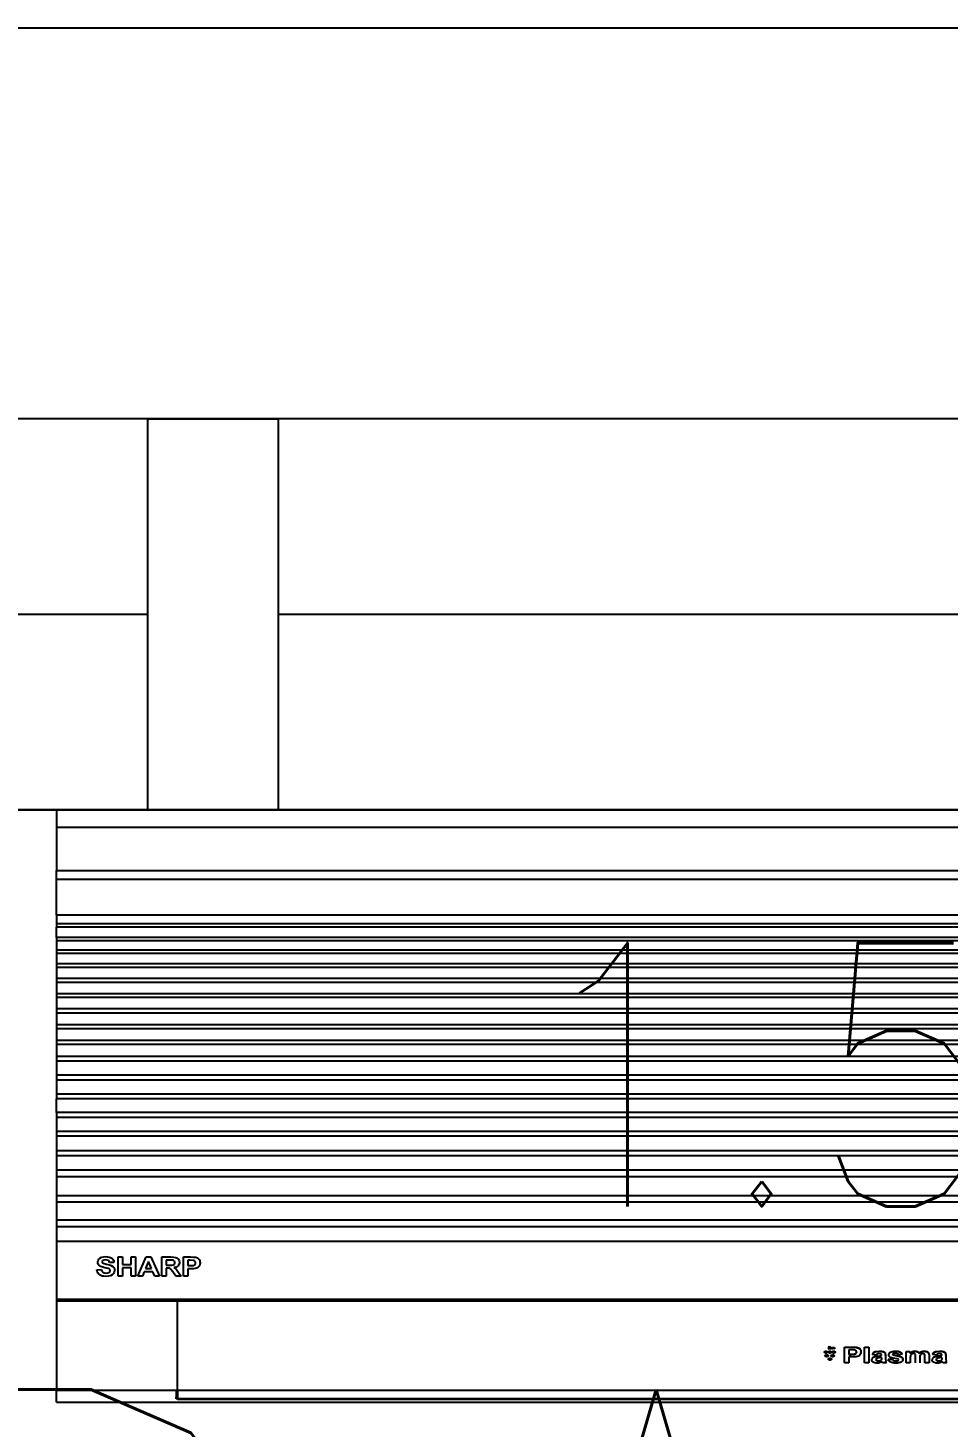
# Model space of a CAD drawing. Header units: inches. Extents: x 16928 to 514628, y -1471 to 241387.
# Drawn here: x 62934 to 63287, y 58374 to 58910 of the extents above; entities that cross this region are included whole.
import ezdxf
from ezdxf.enums import TextEntityAlignment as Align

# ---------------------------------------------------------------- set-up
doc = ezdxf.new("R2010")
doc.units = ezdxf.units.IN
doc.header["$MEASUREMENT"] = 0
for name, color, linetype in [('12. mRspecT - LEGEND', 1, 'Continuous'), ('Edges', 7, 'Continuous'), ('LW', 2, 'Continuous'), ('WIN', 9, 'Continuous')]:
    doc.layers.add(name, color=color, linetype=linetype)
doc.layers.add('t3', color=8, linetype='Continuous', lineweight=25)
doc.styles.add('LAILA', font='romans.shx', dxfattribs={"width": 0.85})

# ---------------------------------------------------------------- blocks, each defined once
blk = doc.blocks.new('air con')
at = {"layer": 'Edges'}
for p, q in [((71.402, 41.898), (152.402, 41.898)), ((71.402, 41.898), (71.402, 41.095)), ((71.402, 41.095), (152.402, 41.095)), ((71.402, 41.095), (71.402, 39.122)), ((71.402, 39.122), (152.402, 39.122)), ((71.402, 38.724), (71.402, 39.122)), ((152.402, 38.724), (71.402, 38.724)), ((71.402, 37.092), (71.402, 38.724)), ((71.402, 37.092), (71.402, 36.701)), ((152.402, 37.092), (71.402, 37.092)), ((152.402, 36.701), (71.402, 36.701)), ((71.402, 36.701), (71.402, 36.542)), ((152.402, 36.542), (71.402, 36.542)), ((71.402, 36.078), (71.402, 36.542)), ((152.402, 36.078), (71.402, 36.078)), ((71.402, 36.078), (71.402, 35.914)), ((152.402, 35.914), (71.402, 35.914)), ((71.402, 35.914), (71.402, 35.493)), ((71.402, 35.493), (71.402, 35.34)), ((152.402, 35.493), (71.402, 35.493)), ((152.402, 35.34), (71.402, 35.34)), ((71.402, 35.34), (71.402, 34.877)), ((152.402, 34.877), (71.402, 34.877)), ((71.402, 34.877), (71.402, 34.709)), ((152.402, 34.709), (71.402, 34.709)), ((71.402, 34.709), (71.402, 34.207)), ((152.402, 34.207), (71.402, 34.207)), ((71.402, 34.207), (71.402, 34.022)), ((71.402, 34.022), (71.402, 33.51)), ((152.402, 34.022), (71.402, 34.022)), ((152.402, 33.51), (71.402, 33.51)), ((71.402, 33.51), (71.402, 33.335)), ((152.402, 33.335), (71.402, 33.335)), ((71.402, 33.335), (71.402, 32.826)), ((152.402, 32.826), (71.402, 32.826)), ((71.402, 32.826), (71.402, 32.625)), ((152.402, 32.625), (71.402, 32.625)), ((71.402, 32.625), (71.402, 32.098)), ((152.402, 32.098), (71.402, 32.098)), ((71.402, 32.098), (71.402, 31.911)), ((152.402, 31.911), (71.402, 31.911)), ((71.402, 31.911), (71.402, 31.378)), ((152.402, 31.378), (71.402, 31.378)), ((71.402, 31.378), (71.402, 31.189)), ((152.402, 31.189), (71.402, 31.189)), ((71.402, 31.189), (71.402, 30.654)), ((152.402, 30.654), (71.402, 30.654)), ((71.402, 30.654), (71.402, 30.439)), ((152.402, 30.439), (71.402, 30.439)), ((71.402, 30.439), (71.402, 29.791)), ((152.402, 29.791), (71.402, 29.791)), ((71.402, 29.791), (71.402, 29.562)), ((71.402, 29.562), (71.402, 28.935)), ((152.402, 29.562), (71.402, 29.562)), ((152.402, 28.935), (71.402, 28.935)), ((71.402, 28.935), (71.402, 28.714)), ((152.402, 28.714), (71.402, 28.714)), ((71.402, 28.092), (71.402, 28.714)), ((152.402, 28.092), (71.402, 28.092)), ((71.402, 28.092), (71.402, 27.871)), ((71.402, 27.871), (71.402, 27.226)), ((152.402, 27.871), (71.402, 27.871)), ((152.402, 27.226), (71.402, 27.226)), ((71.402, 27.226), (71.402, 27.024)), ((71.402, 27.024), (71.402, 26.349)), ((152.402, 27.024), (71.402, 27.024)), ((152.402, 26.349), (71.402, 26.349)), ((71.402, 26.349), (71.402, 26.117)), ((152.402, 26.117), (71.402, 26.117)), ((71.402, 26.117), (71.402, 25.469)), ((152.402, 25.469), (71.402, 25.469)), ((71.402, 25.469), (71.402, 25.162)), ((152.402, 25.162), (71.402, 25.162)), ((71.402, 25.162), (71.402, 24.304)), ((152.402, 24.304), (71.402, 24.304)), ((71.402, 24.304), (71.402, 24.002)), ((152.402, 24.002), (71.402, 24.002)), ((71.402, 24.002), (71.402, 23.184)), ((71.402, 23.184), (71.402, 22.883)), ((152.402, 23.184), (71.402, 23.184)), ((152.402, 22.883), (71.402, 22.883)), ((71.402, 22.883), (71.402, 22.213)), ((152.402, 22.213), (71.402, 22.213)), ((71.402, 22.213), (71.402, 19.568)), ((73.283, 21.282), (73.294, 21.346)), ((73.289, 21.232), (73.283, 21.282)), ((73.306, 21.186), (73.289, 21.232)), ((73.294, 21.346), (73.326, 21.406)), ((73.334, 21.144), (73.306, 21.186)), ((73.326, 21.406), (73.378, 21.457)), ((73.374, 21.106), (73.334, 21.144)), ((73.412, 21.082), (73.374, 21.106)), ((73.378, 21.457), (73.448, 21.494)), ((73.462, 21.059), (73.412, 21.082)), ((73.448, 21.494), (73.537, 21.517)), ((73.598, 21.02), (73.462, 21.059)), ((73.481, 21.324), (73.473, 21.293)), ((73.473, 21.293), (73.48, 21.265)), ((73.48, 21.265), (73.502, 21.241)), ((73.504, 21.347), (73.481, 21.324)), ((73.502, 21.241), (73.567, 21.212)), ((73.563, 21.371), (73.504, 21.347)), ((73.537, 21.517), (73.642, 21.525)), ((73.64, 21.379), (73.563, 21.371)), ((73.567, 21.212), (73.685, 21.182)), ((73.713, 21.372), (73.64, 21.379)), ((73.642, 21.525), (73.729, 21.52)), ((73.685, 21.182), (73.811, 21.152)), ((73.766, 21.35), (73.713, 21.372)), ((73.729, 21.52), (73.804, 21.507)), ((73.8, 21.311), (73.766, 21.35)), ((73.82, 21.253), (73.8, 21.311)), ((73.804, 21.507), (73.868, 21.484)), ((73.811, 21.152), (73.899, 21.12)), ((74.019, 21.261), (73.82, 21.253)), ((73.868, 21.484), (73.921, 21.453)), ((73.899, 21.12), (73.961, 21.081)), ((73.921, 21.453), (73.962, 21.414)), ((73.961, 21.081), (74.008, 21.031)), ((73.962, 21.414), (73.992, 21.369)), ((73.992, 21.369), (74.011, 21.318)), ((74.011, 21.318), (74.019, 21.261)), ((74.215, 20.639), (74.215, 21.51)), ((74.215, 21.51), (74.413, 21.51)), ((74.413, 21.51), (74.413, 21.167)), ((74.413, 21.167), (74.802, 21.167)), ((74.802, 21.167), (74.802, 21.51)), ((74.802, 21.51), (75.001, 21.51)), ((75.001, 21.51), (75.001, 20.639)), ((75.106, 20.639), (75.489, 21.51)), ((75.592, 21.306), (75.459, 20.983)), ((75.489, 21.51), (75.699, 21.51)), ((75.727, 20.983), (75.592, 21.306)), ((75.699, 21.51), (76.093, 20.639)), ((76.199, 20.639), (76.199, 21.51)), ((76.199, 21.51), (76.616, 21.51)), ((76.552, 21.362), (76.397, 21.362)), ((76.397, 21.362), (76.397, 21.141)), ((76.397, 21.141), (76.544, 21.141)), ((76.544, 21.141), (76.66, 21.144)), ((76.697, 21.359), (76.552, 21.362)), ((76.616, 21.51), (76.752, 21.504)), ((76.66, 21.144), (76.722, 21.152)), ((76.74, 21.347), (76.697, 21.359)), ((76.722, 21.152), (76.754, 21.167)), ((76.772, 21.325), (76.74, 21.347)), ((76.752, 21.504), (76.845, 21.486)), ((76.754, 21.167), (76.778, 21.189)), ((76.791, 21.294), (76.772, 21.325)), ((76.778, 21.189), (76.793, 21.218)), ((76.798, 21.254), (76.791, 21.294)), ((76.793, 21.218), (76.798, 21.254)), ((76.856, 21.052), (76.804, 21.034)), ((76.845, 21.486), (76.91, 21.454)), ((76.901, 21.075), (76.856, 21.052)), ((76.938, 21.104), (76.901, 21.075)), ((76.91, 21.454), (76.96, 21.403)), ((76.966, 21.138), (76.938, 21.104)), ((76.96, 21.403), (76.992, 21.338)), ((76.986, 21.176), (76.966, 21.138)), ((76.999, 21.219), (76.986, 21.176)), ((76.992, 21.338), (77.003, 21.266)), ((77.003, 21.266), (76.999, 21.219)), ((77.19, 20.639), (77.19, 21.51)), ((77.19, 21.51), (77.508, 21.51)), ((77.388, 21.362), (77.388, 21.115)), ((77.484, 21.362), (77.388, 21.362)), ((77.388, 21.115), (77.497, 21.115)), ((77.627, 21.356), (77.484, 21.362)), ((77.497, 21.115), (77.595, 21.119)), ((77.508, 21.51), (77.658, 21.506)), ((77.595, 21.119), (77.654, 21.129)), ((77.671, 21.343), (77.627, 21.356)), ((77.654, 21.129), (77.689, 21.146)), ((77.658, 21.506), (77.744, 21.497)), ((77.707, 21.318), (77.671, 21.343)), ((77.689, 21.146), (77.716, 21.172)), ((77.731, 21.283), (77.707, 21.318)), ((77.716, 21.172), (77.733, 21.203)), ((77.738, 21.239), (77.731, 21.283)), ((77.733, 21.203), (77.738, 21.239)), ((77.744, 21.497), (77.822, 21.465)), ((77.822, 21.465), (77.886, 21.411)), ((77.873, 21.058), (77.827, 21.021)), ((77.91, 21.107), (77.873, 21.058)), ((77.886, 21.411), (77.911, 21.376)), ((77.935, 21.168), (77.91, 21.107)), ((77.911, 21.376), (77.929, 21.336)), ((77.929, 21.336), (77.939, 21.291)), ((77.943, 21.242), (77.935, 21.168)), ((77.939, 21.291), (77.943, 21.242)), ((73.247, 20.922), (73.441, 20.939)), ((73.262, 20.853), (73.247, 20.922)), ((73.287, 20.793), (73.262, 20.853)), ((73.322, 20.742), (73.287, 20.793)), ((73.367, 20.7), (73.322, 20.742)), ((73.422, 20.666), (73.367, 20.7)), ((73.488, 20.642), (73.422, 20.666)), ((73.441, 20.939), (73.467, 20.864)), ((73.467, 20.864), (73.511, 20.812)), ((73.565, 20.628), (73.488, 20.642)), ((73.511, 20.812), (73.574, 20.782)), ((73.653, 20.623), (73.565, 20.628)), ((73.574, 20.782), (73.655, 20.772)), ((73.757, 20.982), (73.598, 21.02)), ((73.771, 20.631), (73.653, 20.623)), ((73.655, 20.772), (73.739, 20.781)), ((73.739, 20.781), (73.8, 20.808)), ((73.8, 20.965), (73.757, 20.982)), ((73.867, 20.655), (73.771, 20.631)), ((73.828, 20.944), (73.8, 20.965)), ((73.8, 20.808), (73.836, 20.847)), ((73.843, 20.92), (73.828, 20.944)), ((73.836, 20.847), (73.848, 20.892)), ((73.848, 20.892), (73.843, 20.92)), ((73.943, 20.695), (73.867, 20.655)), ((74, 20.752), (73.943, 20.695)), ((74.035, 20.82), (74, 20.752)), ((74.008, 21.031), (74.037, 20.968)), ((74.047, 20.892), (74.035, 20.82)), ((74.037, 20.968), (74.047, 20.892)), ((74.413, 20.639), (74.215, 20.639)), ((74.802, 21.02), (74.413, 21.02)), ((74.413, 21.02), (74.413, 20.639)), ((74.802, 20.639), (74.802, 21.02)), ((75.001, 20.639), (74.802, 20.639)), ((75.317, 20.639), (75.106, 20.639)), ((75.398, 20.837), (75.317, 20.639)), ((75.791, 20.837), (75.398, 20.837)), ((75.459, 20.983), (75.727, 20.983)), ((75.877, 20.639), (75.791, 20.837)), ((76.093, 20.639), (75.877, 20.639)), ((76.397, 20.639), (76.199, 20.639)), ((76.437, 21.002), (76.397, 21.002)), ((76.397, 21.002), (76.397, 20.639)), ((76.496, 21), (76.437, 21.002)), ((76.537, 20.993), (76.496, 21)), ((76.568, 20.979), (76.537, 20.993)), ((76.597, 20.956), (76.568, 20.979)), ((76.702, 20.828), (76.597, 20.956)), ((76.845, 20.639), (76.702, 20.828)), ((76.804, 21.034), (76.743, 21.023)), ((76.743, 21.023), (76.802, 20.988)), ((76.802, 20.988), (76.849, 20.95)), ((77.082, 20.639), (76.845, 20.639)), ((76.849, 20.95), (76.899, 20.895)), ((76.899, 20.895), (76.962, 20.809)), ((76.962, 20.809), (77.082, 20.639)), ((77.388, 20.639), (77.19, 20.639)), ((77.518, 20.967), (77.388, 20.967)), ((77.388, 20.967), (77.388, 20.639)), ((77.637, 20.97), (77.518, 20.967)), ((77.724, 20.98), (77.637, 20.97)), ((77.776, 20.995), (77.724, 20.98)), ((77.827, 21.021), (77.776, 20.995)), ((152.402, 19.568), (71.402, 19.568)), ((71.402, 19.568), (71.402, 19.493)), ((152.402, 19.493), (71.402, 19.493)), ((71.402, 19.493), (71.402, 15.42)), ((76.921, 15.42), (76.921, 19.493)), ((76.921, 18.47), (76.921, 18.812)), ((76.921, 18.133), (76.921, 18.47)), ((76.921, 17.803), (76.921, 18.133)), ((76.921, 17.48), (76.921, 17.803)), ((76.921, 17.163), (76.921, 17.48)), ((106.427, 17.217), (106.443, 17.222)), ((106.443, 17.222), (106.461, 17.224)), ((106.461, 17.224), (106.479, 17.222)), ((106.479, 17.222), (106.495, 17.217)), ((106.581, 17.368), (106.616, 17.445)), ((106.626, 17.296), (106.581, 17.368)), ((106.598, 17.217), (106.614, 17.222)), ((106.614, 17.222), (106.632, 17.224)), ((106.616, 17.445), (106.65, 17.368)), ((106.626, 17.296), (106.616, 17.445)), ((106.65, 17.368), (106.626, 17.296)), ((106.632, 17.224), (106.65, 17.222)), ((106.65, 17.222), (106.666, 17.217)), ((106.695, 17.356), (106.696, 17.363)), ((106.696, 17.347), (106.695, 17.356)), ((106.696, 17.363), (106.699, 17.371)), ((106.699, 17.339), (106.696, 17.347)), ((106.699, 17.371), (106.705, 17.377)), ((106.705, 17.333), (106.699, 17.339)), ((106.705, 17.377), (106.712, 17.382)), ((106.713, 17.328), (106.705, 17.333)), ((106.712, 17.382), (106.721, 17.384)), ((106.722, 17.326), (106.713, 17.328)), ((106.715, 17.363), (106.714, 17.355)), ((106.714, 17.355), (106.715, 17.347)), ((106.717, 17.366), (106.715, 17.363)), ((106.715, 17.347), (106.717, 17.344)), ((106.719, 17.368), (106.717, 17.366)), ((106.717, 17.344), (106.719, 17.342)), ((106.725, 17.372), (106.719, 17.368)), ((106.719, 17.342), (106.725, 17.338)), ((106.721, 17.384), (106.731, 17.385)), ((106.731, 17.325), (106.722, 17.326)), ((106.731, 17.373), (106.725, 17.372)), ((106.725, 17.338), (106.731, 17.337)), ((106.731, 17.385), (106.739, 17.385)), ((106.735, 17.373), (106.731, 17.373)), ((106.731, 17.337), (106.735, 17.338)), ((106.739, 17.325), (106.731, 17.325)), ((106.738, 17.372), (106.735, 17.373)), ((106.735, 17.338), (106.738, 17.338)), ((106.744, 17.368), (106.738, 17.372)), ((106.738, 17.338), (106.744, 17.342)), ((106.739, 17.385), (106.746, 17.383)), ((106.746, 17.327), (106.739, 17.325)), ((106.746, 17.366), (106.744, 17.368)), ((106.744, 17.342), (106.746, 17.344)), ((106.746, 17.383), (106.752, 17.381)), ((106.747, 17.363), (106.746, 17.366)), ((106.746, 17.344), (106.747, 17.347)), ((106.752, 17.33), (106.746, 17.327)), ((106.749, 17.355), (106.747, 17.363)), ((106.747, 17.347), (106.749, 17.355)), ((106.752, 17.381), (106.758, 17.377)), ((106.758, 17.333), (106.752, 17.33)), ((106.758, 17.377), (106.762, 17.372)), ((106.762, 17.338), (106.758, 17.333)), ((106.762, 17.372), (106.766, 17.367)), ((106.766, 17.343), (106.762, 17.338)), ((106.766, 17.367), (106.767, 17.361)), ((106.767, 17.349), (106.766, 17.343)), ((106.767, 17.361), (106.768, 17.355)), ((106.768, 17.355), (106.767, 17.349)), ((106.775, 17.217), (106.792, 17.222)), ((106.783, 17.326), (106.783, 17.384)), ((106.783, 17.384), (106.8, 17.384)), ((106.802, 17.326), (106.783, 17.326)), ((106.792, 17.222), (106.809, 17.224)), ((106.8, 17.384), (106.8, 17.376)), ((106.8, 17.376), (106.805, 17.38)), ((106.803, 17.366), (106.802, 17.361)), ((106.802, 17.361), (106.802, 17.352)), ((106.802, 17.352), (106.802, 17.326)), ((106.805, 17.369), (106.803, 17.366)), ((106.805, 17.38), (106.811, 17.383)), ((106.808, 17.371), (106.805, 17.369)), ((106.813, 17.373), (106.808, 17.371)), ((106.809, 17.224), (106.827, 17.222)), ((106.811, 17.383), (106.817, 17.385)), ((106.817, 17.374), (106.813, 17.373)), ((106.817, 17.385), (106.824, 17.385)), ((106.821, 17.373), (106.817, 17.374)), ((106.824, 17.372), (106.821, 17.373)), ((106.824, 17.385), (106.83, 17.385)), ((106.826, 17.37), (106.824, 17.372)), ((106.828, 17.368), (106.826, 17.37)), ((106.827, 17.222), (106.844, 17.217)), ((106.829, 17.363), (106.828, 17.368)), ((106.829, 17.356), (106.829, 17.363)), ((106.829, 17.326), (106.829, 17.356)), ((106.848, 17.326), (106.829, 17.326)), ((106.83, 17.385), (106.835, 17.384)), ((106.835, 17.384), (106.84, 17.381)), ((106.84, 17.381), (106.843, 17.379)), ((106.843, 17.379), (106.845, 17.376)), ((106.845, 17.376), (106.847, 17.372)), ((106.847, 17.372), (106.848, 17.362)), ((106.848, 17.362), (106.848, 17.326)), ((107.302, 17.402), (107.621, 17.402)), ((107.302, 17.402), (107.302, 17.396)), ((107.302, 17.396), (107.621, 17.396)), ((107.302, 16.682), (107.302, 17.396)), ((107.597, 17.275), (107.501, 17.275)), ((107.501, 17.275), (107.501, 17.079)), ((107.739, 17.27), (107.597, 17.275)), ((107.621, 17.402), (107.77, 17.4)), ((107.621, 17.396), (107.77, 17.393)), ((107.784, 17.259), (107.739, 17.27)), ((107.77, 17.4), (107.857, 17.392)), ((107.77, 17.393), (107.857, 17.385)), ((107.819, 17.238), (107.784, 17.259)), ((107.843, 17.21), (107.819, 17.238)), ((107.857, 17.392), (107.934, 17.366)), ((107.857, 17.385), (107.934, 17.359)), ((107.934, 17.366), (107.998, 17.322)), ((107.934, 17.359), (107.998, 17.315)), ((107.998, 17.322), (108.023, 17.293)), ((107.998, 17.322), (107.998, 17.315)), ((107.998, 17.315), (108.023, 17.286)), ((108.023, 17.293), (108.023, 17.286)), ((108.023, 17.286), (108.041, 17.26)), ((108.041, 17.26), (108.041, 17.253)), ((108.041, 17.253), (108.052, 17.223)), ((108.052, 17.223), (108.052, 17.217)), ((108.217, 17.402), (108.405, 17.402)), ((108.217, 17.402), (108.217, 17.396)), ((108.217, 17.396), (108.405, 17.396)), ((108.217, 16.682), (108.217, 17.396)), ((108.405, 17.402), (108.405, 17.396)), ((108.405, 17.396), (108.405, 16.682)), ((76.921, 16.853), (76.921, 17.163)), ((76.921, 16.551), (76.921, 16.853)), ((106.392, 17.174), (106.394, 17.184)), ((106.395, 17.161), (106.392, 17.174)), ((106.394, 17.184), (106.395, 17.187)), ((106.395, 17.187), (106.401, 17.199)), ((106.401, 17.149), (106.395, 17.161)), ((106.401, 17.199), (106.412, 17.209)), ((106.412, 17.139), (106.401, 17.149)), ((106.412, 17.209), (106.427, 17.217)), ((106.427, 17.131), (106.412, 17.139)), ((106.424, 17.008), (106.427, 17.021)), ((106.427, 16.995), (106.424, 17.008)), ((106.443, 17.126), (106.427, 17.131)), ((106.427, 17.021), (106.434, 17.033)), ((106.434, 16.983), (106.427, 16.995)), ((106.434, 17.033), (106.445, 17.044)), ((106.445, 16.973), (106.434, 16.983)), ((106.461, 17.124), (106.443, 17.126)), ((106.445, 17.044), (106.459, 17.051)), ((106.459, 16.965), (106.445, 16.973)), ((106.459, 17.051), (106.475, 17.056)), ((106.475, 16.96), (106.459, 16.965)), ((106.479, 17.126), (106.461, 17.124)), ((106.475, 17.056), (106.493, 17.058)), ((106.493, 16.958), (106.475, 16.96)), ((106.495, 17.131), (106.479, 17.126)), ((106.493, 17.058), (106.511, 17.056)), ((106.511, 16.96), (106.493, 16.958)), ((106.495, 17.217), (106.51, 17.209)), ((106.51, 17.139), (106.495, 17.131)), ((106.51, 17.209), (106.521, 17.199)), ((106.521, 17.149), (106.51, 17.139)), ((106.511, 17.056), (106.528, 17.051)), ((106.528, 16.965), (106.511, 16.96)), ((106.521, 17.199), (106.527, 17.187)), ((106.527, 17.161), (106.521, 17.149)), ((106.527, 17.187), (106.528, 17.184)), ((106.53, 17.174), (106.527, 17.161)), ((106.528, 17.184), (106.53, 17.174)), ((106.528, 17.051), (106.542, 17.044)), ((106.542, 16.973), (106.528, 16.965)), ((106.542, 17.044), (106.553, 17.033)), ((106.553, 16.983), (106.542, 16.973)), ((106.553, 17.033), (106.56, 17.021)), ((106.56, 16.995), (106.553, 16.983)), ((106.56, 17.021), (106.562, 17.008)), ((106.562, 17.008), (106.56, 16.995)), ((106.563, 17.174), (106.565, 17.184)), ((106.566, 17.161), (106.563, 17.174)), ((106.565, 17.184), (106.566, 17.187)), ((106.566, 17.187), (106.572, 17.199)), ((106.572, 17.149), (106.566, 17.161)), ((106.57, 16.853), (106.573, 16.866)), ((106.573, 16.84), (106.57, 16.853)), ((106.572, 17.199), (106.583, 17.209)), ((106.583, 17.139), (106.572, 17.149)), ((106.573, 16.866), (106.58, 16.878)), ((106.58, 16.828), (106.573, 16.84)), ((106.58, 16.878), (106.591, 16.889)), ((106.591, 16.818), (106.58, 16.828)), ((106.583, 17.209), (106.598, 17.217)), ((106.598, 17.131), (106.583, 17.139)), ((106.591, 16.889), (106.605, 16.897)), ((106.605, 16.81), (106.591, 16.818)), ((106.614, 17.126), (106.598, 17.131)), ((106.605, 16.897), (106.621, 16.902)), ((106.621, 16.805), (106.605, 16.81)), ((106.632, 17.124), (106.614, 17.126)), ((106.621, 16.902), (106.639, 16.903)), ((106.639, 16.803), (106.621, 16.805)), ((106.65, 17.126), (106.632, 17.124)), ((106.639, 16.903), (106.657, 16.902)), ((106.657, 16.805), (106.639, 16.803)), ((106.666, 17.131), (106.65, 17.126)), ((106.657, 16.902), (106.674, 16.897)), ((106.674, 16.81), (106.657, 16.805)), ((106.666, 17.217), (106.681, 17.209)), ((106.681, 17.139), (106.666, 17.131)), ((106.674, 16.897), (106.688, 16.889)), ((106.688, 16.818), (106.674, 16.81)), ((106.681, 17.209), (106.692, 17.199)), ((106.692, 17.149), (106.681, 17.139)), ((106.688, 16.889), (106.699, 16.878)), ((106.699, 16.828), (106.688, 16.818)), ((106.692, 17.199), (106.698, 17.187)), ((106.698, 17.161), (106.692, 17.149)), ((106.694, 17.008), (106.697, 17.021)), ((106.697, 16.995), (106.694, 17.008)), ((106.697, 17.021), (106.704, 17.033)), ((106.704, 16.983), (106.697, 16.995)), ((106.698, 17.187), (106.699, 17.184)), ((106.701, 17.174), (106.698, 17.161)), ((106.699, 17.184), (106.701, 17.174)), ((106.699, 16.878), (106.706, 16.866)), ((106.706, 16.84), (106.699, 16.828)), ((106.704, 17.033), (106.715, 17.044)), ((106.715, 16.973), (106.704, 16.983)), ((106.706, 16.866), (106.708, 16.853)), ((106.708, 16.853), (106.706, 16.84)), ((106.715, 17.044), (106.729, 17.051)), ((106.729, 16.965), (106.715, 16.973)), ((106.729, 17.051), (106.745, 17.056)), ((106.745, 16.96), (106.729, 16.965)), ((106.741, 17.174), (106.742, 17.184)), ((106.743, 17.161), (106.741, 17.174)), ((106.742, 17.184), (106.743, 17.187)), ((106.743, 17.187), (106.75, 17.199)), ((106.75, 17.149), (106.743, 17.161)), ((106.745, 17.056), (106.763, 17.058)), ((106.763, 16.958), (106.745, 16.96)), ((106.75, 17.199), (106.761, 17.209)), ((106.761, 17.139), (106.75, 17.149)), ((106.761, 17.209), (106.775, 17.217)), ((106.775, 17.131), (106.761, 17.139)), ((106.763, 17.058), (106.781, 17.056)), ((106.781, 16.96), (106.763, 16.958)), ((106.792, 17.126), (106.775, 17.131)), ((106.781, 17.056), (106.798, 17.051)), ((106.798, 16.965), (106.781, 16.96)), ((106.809, 17.124), (106.792, 17.126)), ((106.798, 17.051), (106.812, 17.044)), ((106.812, 16.973), (106.798, 16.965)), ((106.827, 17.126), (106.809, 17.124)), ((106.812, 17.044), (106.823, 17.033)), ((106.823, 16.983), (106.812, 16.973)), ((106.823, 17.033), (106.83, 17.021)), ((106.83, 16.995), (106.823, 16.983)), ((106.844, 17.131), (106.827, 17.126)), ((106.83, 17.021), (106.832, 17.008)), ((106.832, 17.008), (106.83, 16.995)), ((106.844, 17.217), (106.858, 17.209)), ((106.858, 17.139), (106.844, 17.131)), ((106.858, 17.209), (106.869, 17.199)), ((106.869, 17.149), (106.858, 17.139)), ((106.869, 17.199), (106.876, 17.187)), ((106.876, 17.161), (106.869, 17.149)), ((106.876, 17.187), (106.876, 17.184)), ((106.876, 17.184), (106.878, 17.174)), ((106.878, 17.174), (106.876, 17.161)), ((107.501, 16.682), (107.302, 16.682)), ((107.501, 17.079), (107.609, 17.079)), ((107.501, 17.079), (107.501, 17.072)), ((107.501, 17.072), (107.609, 17.072)), ((107.63, 16.951), (107.501, 16.951)), ((107.501, 16.951), (107.501, 16.682)), ((107.609, 17.079), (107.707, 17.082)), ((107.609, 17.072), (107.707, 17.075)), ((107.749, 16.954), (107.63, 16.951)), ((107.707, 17.082), (107.766, 17.09)), ((107.707, 17.075), (107.766, 17.083)), ((107.707, 17.082), (107.707, 17.075)), ((107.836, 16.961), (107.749, 16.954)), ((107.766, 17.09), (107.802, 17.105)), ((107.766, 17.083), (107.802, 17.098)), ((107.766, 17.09), (107.766, 17.083)), ((107.802, 17.105), (107.828, 17.125)), ((107.802, 17.098), (107.828, 17.119)), ((107.802, 17.105), (107.802, 17.098)), ((107.838, 17.14), (107.828, 17.125)), ((107.828, 17.125), (107.828, 17.119)), ((107.888, 16.974), (107.836, 16.961)), ((107.838, 17.14), (107.845, 17.144)), ((107.85, 17.177), (107.843, 17.21)), ((107.844, 17.15), (107.847, 17.162)), ((107.844, 17.15), (107.845, 17.144)), ((107.847, 17.162), (107.85, 17.177)), ((107.939, 16.995), (107.888, 16.974)), ((107.985, 17.025), (107.939, 16.995)), ((108.022, 17.065), (107.985, 17.025)), ((108.047, 17.115), (108.022, 17.065)), ((108.055, 17.176), (108.047, 17.115)), ((108.052, 17.217), (108.055, 17.183)), ((108.055, 17.18), (108.055, 17.183)), ((108.055, 17.176), (108.055, 17.183)), ((108.055, 17.18), (108.055, 17.176)), ((108.405, 16.682), (108.217, 16.682)), ((108.556, 16.871), (108.549, 16.83)), ((108.549, 16.825), (108.549, 16.83)), ((108.553, 16.791), (108.549, 16.825)), ((108.565, 16.762), (108.553, 16.791)), ((108.574, 16.901), (108.556, 16.871)), ((108.585, 16.737), (108.565, 16.762)), ((108.568, 17.07), (108.602, 17.127)), ((108.568, 17.07), (108.568, 17.063)), ((108.739, 17.041), (108.568, 17.063)), ((108.574, 16.901), (108.578, 16.908)), ((108.574, 16.901), (108.578, 16.901)), ((108.612, 16.938), (108.578, 16.908)), ((108.578, 16.901), (108.612, 16.931)), ((108.578, 16.908), (108.578, 16.901)), ((108.612, 16.713), (108.585, 16.737)), ((108.602, 17.127), (108.608, 17.136)), ((108.602, 17.127), (108.608, 17.129)), ((108.635, 17.161), (108.608, 17.136)), ((108.608, 17.129), (108.635, 17.154)), ((108.608, 17.136), (108.608, 17.129)), ((108.612, 16.938), (108.659, 16.961)), ((108.612, 16.931), (108.659, 16.954)), ((108.612, 16.938), (108.612, 16.931)), ((108.647, 16.694), (108.612, 16.713)), ((108.668, 17.181), (108.635, 17.161)), ((108.635, 17.154), (108.668, 17.175)), ((108.635, 17.161), (108.635, 17.154)), ((108.687, 16.681), (108.647, 16.694)), ((108.722, 16.978), (108.659, 16.961)), ((108.659, 16.954), (108.722, 16.971)), ((108.659, 16.961), (108.659, 16.954)), ((108.668, 17.181), (108.707, 17.197)), ((108.668, 17.175), (108.707, 17.19)), ((108.668, 17.181), (108.668, 17.175)), ((108.734, 16.673), (108.687, 16.681)), ((108.707, 17.197), (108.755, 17.208)), ((108.707, 17.19), (108.755, 17.202)), ((108.707, 17.197), (108.707, 17.19)), ((108.809, 16.992), (108.722, 16.978)), ((108.722, 16.971), (108.809, 16.986)), ((108.722, 16.978), (108.722, 16.971)), ((108.786, 16.67), (108.734, 16.673)), ((108.738, 16.84), (108.737, 16.837)), ((108.737, 16.837), (108.74, 16.835)), ((108.747, 16.864), (108.738, 16.84)), ((108.74, 16.835), (108.738, 16.84)), ((108.76, 17.072), (108.739, 17.041)), ((108.74, 16.835), (108.745, 16.817)), ((108.767, 16.794), (108.745, 16.817)), ((108.745, 16.817), (108.745, 16.81)), ((108.745, 16.81), (108.767, 16.787)), ((108.774, 16.885), (108.747, 16.864)), ((108.755, 17.208), (108.877, 17.217)), ((108.755, 17.202), (108.877, 17.211)), ((108.755, 17.208), (108.755, 17.202)), ((108.785, 17.091), (108.76, 17.072)), ((108.767, 16.794), (108.8, 16.779)), ((108.767, 16.794), (108.767, 16.787)), ((108.767, 16.787), (108.8, 16.772)), ((108.812, 16.897), (108.774, 16.885)), ((108.819, 17.102), (108.785, 17.091)), ((108.846, 16.674), (108.786, 16.67)), ((108.8, 16.779), (108.842, 16.773)), ((108.8, 16.779), (108.8, 16.772)), ((108.8, 16.772), (108.842, 16.767)), ((108.809, 16.992), (108.92, 17.01)), ((108.809, 16.986), (108.92, 17.003)), ((108.877, 16.909), (108.812, 16.897)), ((108.864, 17.106), (108.819, 17.102)), ((108.842, 16.773), (108.892, 16.779)), ((108.842, 16.767), (108.892, 16.773)), ((108.842, 16.773), (108.842, 16.767)), ((108.903, 16.687), (108.846, 16.674)), ((108.926, 17.102), (108.864, 17.106)), ((108.877, 17.217), (108.987, 17.212)), ((108.877, 17.211), (108.987, 17.205)), ((108.992, 16.93), (108.877, 16.909)), ((108.892, 16.779), (108.939, 16.798)), ((108.892, 16.773), (108.939, 16.791)), ((108.892, 16.779), (108.892, 16.773)), ((108.956, 16.708), (108.903, 16.687)), ((108.92, 17.01), (108.992, 17.026)), ((108.92, 17.003), (108.992, 17.019)), ((108.965, 17.089), (108.926, 17.102)), ((108.939, 16.798), (108.968, 16.818)), ((108.939, 16.791), (108.968, 16.811)), ((108.939, 16.798), (108.939, 16.791)), ((109.006, 16.738), (108.956, 16.708)), ((108.985, 17.067), (108.965, 17.089)), ((108.98, 16.836), (108.968, 16.818)), ((108.968, 16.818), (108.968, 16.811)), ((108.98, 16.836), (108.984, 16.843)), ((108.98, 16.836), (108.984, 16.836)), ((108.992, 16.91), (108.984, 16.843)), ((108.984, 16.836), (108.984, 16.843)), ((108.992, 17.033), (108.985, 17.067)), ((108.987, 17.212), (109.065, 17.196)), ((108.987, 17.205), (109.065, 17.189)), ((108.992, 17.026), (108.992, 17.033)), ((108.992, 17.026), (108.992, 17.019)), ((108.992, 16.91), (108.992, 16.93)), ((109.013, 16.722), (109.006, 16.738)), ((109.031, 16.682), (109.013, 16.722)), ((109.218, 16.682), (109.031, 16.682)), ((109.065, 17.196), (109.065, 17.189)), ((109.065, 17.196), (109.117, 17.171)), ((109.065, 17.189), (109.117, 17.164)), ((109.117, 17.171), (109.117, 17.164)), ((109.117, 17.171), (109.152, 17.141)), ((109.117, 17.164), (109.152, 17.134)), ((109.152, 17.141), (109.152, 17.134)), ((109.157, 17.127), (109.152, 17.141)), ((109.152, 17.134), (109.157, 17.127)), ((109.17, 17.093), (109.157, 17.127)), ((109.17, 17.087), (109.17, 17.093)), ((109.173, 17.063), (109.17, 17.087)), ((109.173, 17.063), (109.176, 17.03)), ((109.177, 17.017), (109.175, 16.852)), ((109.176, 16.848), (109.175, 16.852)), ((109.177, 17.017), (109.176, 17.03)), ((109.176, 16.848), (109.184, 16.758)), ((109.184, 16.751), (109.184, 16.758)), ((109.218, 16.689), (109.184, 16.751)), ((109.218, 16.689), (109.218, 16.682)), ((109.485, 16.857), (109.296, 16.836)), ((109.296, 16.829), (109.485, 16.85)), ((109.296, 16.836), (109.296, 16.829)), ((109.313, 16.794), (109.296, 16.829)), ((109.337, 16.763), (109.313, 16.794)), ((109.322, 17.059), (109.323, 17.066)), ((109.322, 17.052), (109.322, 17.059)), ((109.328, 17.017), (109.322, 17.052)), ((109.323, 17.066), (109.327, 17.084)), ((109.327, 17.091), (109.341, 17.114)), ((109.327, 17.091), (109.327, 17.084)), ((109.343, 16.985), (109.328, 17.017)), ((109.368, 16.736), (109.337, 16.763)), ((109.363, 17.147), (109.341, 17.121)), ((109.341, 17.114), (109.363, 17.141)), ((109.341, 17.121), (109.341, 17.114)), ((109.37, 16.958), (109.343, 16.985)), ((109.395, 17.172), (109.363, 17.147)), ((109.363, 17.141), (109.395, 17.165)), ((109.363, 17.147), (109.363, 17.141)), ((109.407, 16.713), (109.368, 16.736)), ((109.407, 16.935), (109.37, 16.958)), ((109.395, 17.172), (109.437, 17.192)), ((109.395, 17.165), (109.437, 17.185)), ((109.395, 17.172), (109.395, 17.165)), ((109.51, 16.904), (109.407, 16.935)), ((109.453, 16.694), (109.407, 16.713)), ((109.437, 17.192), (109.489, 17.206)), ((109.437, 17.185), (109.489, 17.199)), ((109.437, 17.192), (109.437, 17.185)), ((109.507, 16.681), (109.453, 16.694)), ((109.485, 16.857), (109.485, 16.85)), ((109.494, 16.841), (109.485, 16.857)), ((109.485, 16.85), (109.494, 16.841)), ((109.489, 17.206), (109.55, 17.215)), ((109.489, 17.199), (109.55, 17.208)), ((109.489, 17.206), (109.489, 17.199)), ((109.494, 16.841), (109.504, 16.822)), ((109.499, 17.073), (109.497, 17.069)), ((109.497, 17.069), (109.501, 17.066)), ((109.503, 17.085), (109.499, 17.073)), ((109.501, 17.066), (109.499, 17.073)), ((109.501, 17.066), (109.502, 17.063)), ((109.502, 17.063), (109.502, 17.056)), ((109.516, 17.051), (109.502, 17.063)), ((109.502, 17.056), (109.516, 17.045)), ((109.519, 17.097), (109.503, 17.085)), ((109.504, 16.822), (109.534, 16.797)), ((109.504, 16.822), (109.504, 16.815)), ((109.504, 16.815), (109.534, 16.79)), ((109.569, 16.673), (109.507, 16.681)), ((109.696, 16.869), (109.51, 16.904)), ((109.516, 17.051), (109.516, 17.045)), ((109.573, 17.035), (109.516, 17.051)), ((109.516, 17.045), (109.573, 17.028)), ((109.562, 17.108), (109.519, 17.097)), ((109.534, 16.797), (109.578, 16.781)), ((109.534, 16.797), (109.534, 16.79)), ((109.534, 16.79), (109.578, 16.774)), ((109.55, 17.215), (109.622, 17.217)), ((109.55, 17.215), (109.55, 17.208)), ((109.55, 17.208), (109.622, 17.211)), ((109.625, 17.112), (109.562, 17.108)), ((109.637, 16.67), (109.569, 16.673)), ((109.573, 17.035), (109.692, 17.013)), ((109.573, 17.028), (109.692, 17.006)), ((109.578, 16.781), (109.637, 16.776)), ((109.578, 16.781), (109.578, 16.774)), ((109.578, 16.774), (109.637, 16.769)), ((109.622, 17.217), (109.749, 17.209)), ((109.622, 17.211), (109.749, 17.202)), ((109.678, 17.108), (109.625, 17.112)), ((109.637, 16.776), (109.702, 16.781)), ((109.637, 16.776), (109.637, 16.769)), ((109.637, 16.769), (109.702, 16.774)), ((109.713, 16.673), (109.637, 16.67)), ((109.716, 17.096), (109.678, 17.108)), ((109.692, 17.013), (109.82, 16.985)), ((109.692, 17.006), (109.82, 16.978)), ((109.759, 16.851), (109.696, 16.869)), ((109.702, 16.781), (109.747, 16.795)), ((109.702, 16.774), (109.747, 16.788)), ((109.702, 16.781), (109.702, 16.774)), ((109.778, 16.683), (109.713, 16.673)), ((109.743, 17.077), (109.716, 17.096)), ((109.76, 17.05), (109.743, 17.077)), ((109.747, 16.795), (109.766, 16.811)), ((109.747, 16.788), (109.766, 16.804)), ((109.747, 16.795), (109.747, 16.788)), ((109.749, 17.209), (109.799, 17.198)), ((109.749, 17.202), (109.799, 17.191)), ((109.769, 16.839), (109.759, 16.851)), ((109.937, 17.074), (109.76, 17.05)), ((109.766, 16.811), (109.772, 16.825)), ((109.766, 16.811), (109.766, 16.804)), ((109.772, 16.825), (109.769, 16.839)), ((109.834, 16.699), (109.778, 16.683)), ((109.799, 17.198), (109.839, 17.183)), ((109.799, 17.198), (109.799, 17.191)), ((109.799, 17.191), (109.839, 17.176)), ((109.82, 16.985), (109.902, 16.952)), ((109.82, 16.978), (109.902, 16.945)), ((109.88, 16.721), (109.834, 16.699)), ((109.839, 17.183), (109.839, 17.176)), ((109.872, 17.163), (109.839, 17.183)), ((109.839, 17.176), (109.872, 17.157)), ((109.872, 17.163), (109.872, 17.157)), ((109.872, 17.163), (109.899, 17.14)), ((109.872, 17.157), (109.899, 17.133)), ((109.915, 16.748), (109.88, 16.721)), ((109.899, 17.14), (109.899, 17.133)), ((109.907, 17.128), (109.899, 17.14)), ((109.899, 17.133), (109.907, 17.128)), ((109.902, 16.952), (109.928, 16.932)), ((109.902, 16.952), (109.902, 16.945)), ((109.902, 16.945), (109.928, 16.925)), ((109.937, 17.081), (109.907, 17.128)), ((109.941, 16.777), (109.915, 16.748)), ((109.928, 16.932), (109.928, 16.925)), ((109.936, 16.922), (109.928, 16.925)), ((109.936, 16.922), (109.947, 16.908)), ((109.937, 17.081), (109.937, 17.074)), ((109.956, 16.809), (109.941, 16.777)), ((109.947, 16.908), (109.947, 16.901)), ((109.95, 16.9), (109.947, 16.901)), ((109.958, 16.881), (109.95, 16.9)), ((109.961, 16.844), (109.956, 16.809)), ((109.958, 16.881), (109.958, 16.874)), ((109.96, 16.865), (109.958, 16.874)), ((109.961, 16.85), (109.96, 16.865)), ((109.961, 16.847), (109.961, 16.85)), ((109.961, 16.844), (109.961, 16.85)), ((109.961, 16.847), (109.961, 16.844)), ((110.112, 17.206), (110.286, 17.206)), ((110.112, 17.206), (110.112, 17.199)), ((110.112, 17.199), (110.286, 17.199)), ((110.112, 16.682), (110.112, 17.199)), ((110.301, 16.682), (110.112, 16.682)), ((110.286, 17.206), (110.286, 17.199)), ((110.286, 17.199), (110.286, 17.135)), ((110.286, 17.128), (110.335, 17.164)), ((110.286, 17.135), (110.296, 17.142)), ((110.286, 17.135), (110.286, 17.128)), ((110.335, 17.171), (110.296, 17.142)), ((110.305, 16.997), (110.301, 16.933)), ((110.301, 16.933), (110.301, 16.682)), ((110.316, 17.04), (110.305, 16.997)), ((110.336, 17.068), (110.316, 17.04)), ((110.388, 17.197), (110.335, 17.171)), ((110.335, 17.164), (110.388, 17.19)), ((110.335, 17.171), (110.335, 17.164)), ((110.366, 17.089), (110.336, 17.068)), ((110.403, 17.102), (110.366, 17.089)), ((110.388, 17.197), (110.446, 17.212)), ((110.388, 17.19), (110.446, 17.205)), ((110.388, 17.197), (110.388, 17.19)), ((110.444, 17.106), (110.403, 17.102)), ((110.477, 17.103), (110.444, 17.106)), ((110.446, 17.212), (110.508, 17.217)), ((110.446, 17.212), (110.446, 17.205)), ((110.446, 17.205), (110.508, 17.211)), ((110.502, 17.095), (110.477, 17.103)), ((110.52, 17.082), (110.502, 17.095)), ((110.508, 17.217), (110.572, 17.212)), ((110.508, 17.217), (110.508, 17.211)), ((110.508, 17.211), (110.572, 17.205)), ((110.533, 17.063), (110.52, 17.082)), ((110.54, 17.027), (110.533, 17.063)), ((110.543, 16.965), (110.54, 17.027)), ((110.543, 16.682), (110.543, 16.965)), ((110.572, 17.212), (110.627, 17.197)), ((110.572, 17.212), (110.572, 17.205)), ((110.572, 17.205), (110.627, 17.19)), ((110.627, 17.197), (110.627, 17.19)), ((110.673, 17.171), (110.627, 17.197)), ((110.627, 17.19), (110.673, 17.164)), ((110.673, 17.171), (110.673, 17.164)), ((110.673, 17.171), (110.709, 17.135)), ((110.673, 17.164), (110.709, 17.128)), ((110.709, 17.128), (110.758, 17.164)), ((110.709, 17.135), (110.719, 17.143)), ((110.709, 17.135), (110.709, 17.128)), ((110.758, 17.171), (110.719, 17.143)), ((110.735, 16.993), (110.731, 16.93)), ((110.731, 16.93), (110.731, 16.682)), ((110.747, 17.037), (110.735, 16.993)), ((110.767, 17.067), (110.747, 17.037)), ((110.758, 17.171), (110.811, 17.197)), ((110.758, 17.164), (110.811, 17.19)), ((110.758, 17.171), (110.758, 17.164)), ((110.797, 17.088), (110.767, 17.067)), ((110.833, 17.101), (110.797, 17.088)), ((110.811, 17.197), (110.867, 17.212)), ((110.811, 17.19), (110.867, 17.205)), ((110.811, 17.197), (110.811, 17.19)), ((110.872, 17.106), (110.833, 17.101)), ((110.867, 17.212), (110.927, 17.217)), ((110.867, 17.212), (110.867, 17.205)), ((110.867, 17.205), (110.927, 17.211)), ((110.919, 17.099), (110.872, 17.106)), ((110.952, 17.077), (110.919, 17.099)), ((110.927, 17.217), (110.999, 17.212)), ((110.927, 17.217), (110.927, 17.211)), ((110.927, 17.211), (110.999, 17.205)), ((110.967, 17.041), (110.952, 17.077)), ((110.971, 16.977), (110.967, 17.041)), ((110.971, 16.682), (110.971, 16.977)), ((111.16, 16.682), (110.971, 16.682)), ((110.999, 17.212), (111.059, 17.194)), ((110.999, 17.212), (110.999, 17.205)), ((110.999, 17.205), (111.059, 17.187)), ((111.059, 17.194), (111.059, 17.187)), ((111.059, 17.187), (111.107, 17.159)), ((111.107, 17.166), (111.077, 17.184)), ((111.107, 17.166), (111.107, 17.159)), ((111.107, 17.166), (111.141, 17.126)), ((111.107, 17.159), (111.141, 17.119)), ((111.141, 17.126), (111.141, 17.119)), ((111.155, 17.083), (111.141, 17.119)), ((111.155, 17.083), (111.155, 17.076)), ((111.156, 17.069), (111.155, 17.076)), ((111.156, 17.069), (111.16, 17.019)), ((111.16, 17.019), (111.16, 16.682)), ((111.305, 16.871), (111.298, 16.83)), ((111.298, 16.83), (111.298, 16.823)), ((111.302, 16.791), (111.298, 16.823)), ((111.314, 16.762), (111.302, 16.791)), ((111.321, 16.898), (111.305, 16.871)), ((111.334, 16.737), (111.314, 16.762)), ((111.357, 17.136), (111.318, 17.07)), ((111.318, 17.07), (111.357, 17.129)), ((111.318, 17.07), (111.318, 17.063)), ((111.489, 17.041), (111.318, 17.063)), ((111.321, 16.898), (111.327, 16.901)), ((111.362, 16.938), (111.327, 16.908)), ((111.327, 16.901), (111.362, 16.931)), ((111.327, 16.908), (111.327, 16.901)), ((111.362, 16.713), (111.334, 16.737)), ((111.384, 17.161), (111.357, 17.136)), ((111.357, 17.129), (111.384, 17.154)), ((111.357, 17.136), (111.357, 17.129)), ((111.362, 16.938), (111.408, 16.961)), ((111.362, 16.931), (111.408, 16.954)), ((111.362, 16.938), (111.362, 16.931)), ((111.396, 16.694), (111.362, 16.713)), ((111.417, 17.181), (111.384, 17.161)), ((111.384, 17.154), (111.417, 17.175)), ((111.384, 17.161), (111.384, 17.154)), ((111.437, 16.681), (111.396, 16.694)), ((111.408, 16.961), (111.471, 16.978)), ((111.408, 16.954), (111.471, 16.971)), ((111.408, 16.961), (111.408, 16.954)), ((111.417, 17.181), (111.456, 17.197)), ((111.417, 17.175), (111.456, 17.19)), ((111.417, 17.181), (111.417, 17.175)), ((111.483, 16.673), (111.437, 16.681)), ((111.456, 17.197), (111.504, 17.208)), ((111.456, 17.19), (111.504, 17.202)), ((111.456, 17.197), (111.456, 17.19)), ((111.558, 16.992), (111.471, 16.978)), ((111.471, 16.971), (111.558, 16.986)), ((111.471, 16.978), (111.471, 16.971)), ((111.535, 16.67), (111.483, 16.673)), ((111.487, 16.837), (111.496, 16.864)), ((111.494, 16.817), (111.487, 16.837)), ((111.509, 17.072), (111.489, 17.041)), ((111.516, 16.794), (111.494, 16.817)), ((111.494, 16.817), (111.494, 16.81)), ((111.494, 16.81), (111.516, 16.787)), ((111.523, 16.885), (111.496, 16.864)), ((111.504, 17.208), (111.626, 17.217)), ((111.504, 17.202), (111.626, 17.211)), ((111.504, 17.208), (111.504, 17.202)), ((111.534, 17.091), (111.509, 17.072)), ((111.516, 16.794), (111.55, 16.779)), ((111.516, 16.794), (111.516, 16.787)), ((111.516, 16.787), (111.55, 16.772)), ((111.561, 16.897), (111.523, 16.885)), ((111.568, 17.102), (111.534, 17.091)), ((111.595, 16.674), (111.535, 16.67)), ((111.55, 16.779), (111.591, 16.773)), ((111.55, 16.779), (111.55, 16.772)), ((111.55, 16.772), (111.591, 16.767)), ((111.67, 17.01), (111.558, 16.992)), ((111.558, 16.986), (111.67, 17.003)), ((111.626, 16.909), (111.561, 16.897)), ((111.613, 17.106), (111.568, 17.102)), ((111.591, 16.773), (111.641, 16.779)), ((111.591, 16.767), (111.641, 16.773)), ((111.591, 16.773), (111.591, 16.767)), ((111.652, 16.687), (111.595, 16.674)), ((111.675, 17.102), (111.613, 17.106)), ((111.626, 17.217), (111.736, 17.212)), ((111.626, 17.211), (111.736, 17.205)), ((111.741, 16.93), (111.626, 16.909)), ((111.641, 16.779), (111.688, 16.798)), ((111.641, 16.773), (111.688, 16.791)), ((111.641, 16.779), (111.641, 16.773)), ((111.706, 16.708), (111.652, 16.687)), ((111.67, 17.01), (111.741, 17.026)), ((111.67, 17.003), (111.741, 17.019)), ((111.714, 17.089), (111.675, 17.102)), ((111.688, 16.798), (111.717, 16.818)), ((111.688, 16.791), (111.717, 16.811)), ((111.688, 16.798), (111.688, 16.791)), ((111.756, 16.738), (111.706, 16.708)), ((111.734, 17.067), (111.714, 17.089)), ((111.717, 16.818), (111.733, 16.836)), ((111.717, 16.818), (111.717, 16.811)), ((111.741, 16.91), (111.733, 16.843)), ((111.733, 16.843), (111.733, 16.836)), ((111.741, 17.033), (111.734, 17.067)), ((111.736, 17.212), (111.814, 17.196)), ((111.736, 17.205), (111.814, 17.189)), ((111.741, 17.026), (111.741, 17.033)), ((111.741, 17.026), (111.741, 17.019)), ((111.741, 16.91), (111.741, 16.93)), ((111.762, 16.722), (111.756, 16.738)), ((111.78, 16.682), (111.762, 16.722)), ((111.967, 16.682), (111.78, 16.682)), ((111.814, 17.196), (111.814, 17.189)), ((111.814, 17.196), (111.866, 17.171)), ((111.814, 17.189), (111.866, 17.164)), ((111.866, 17.171), (111.866, 17.164)), ((111.866, 17.171), (111.901, 17.141)), ((111.866, 17.164), (111.901, 17.134)), ((111.901, 17.141), (111.901, 17.134)), ((111.905, 17.131), (111.901, 17.141)), ((111.901, 17.134), (111.905, 17.131)), ((111.92, 17.093), (111.905, 17.131)), ((111.92, 17.087), (111.92, 17.093)), ((111.921, 17.071), (111.92, 17.087)), ((111.921, 17.071), (111.925, 17.028)), ((111.926, 17.016), (111.924, 16.858)), ((111.924, 16.858), (111.933, 16.758)), ((111.926, 17.016), (111.925, 17.028)), ((111.933, 16.751), (111.933, 16.758)), ((111.967, 16.689), (111.933, 16.751)), ((111.967, 16.689), (111.967, 16.682)), ((76.921, 16.256), (76.921, 16.551)), ((76.921, 15.969), (76.921, 16.256)), ((76.921, 15.69), (76.921, 15.969)), ((76.855, 15.42), (71.402, 15.42)), ((71.402, 14.898), (71.402, 15.42)), ((76.921, 15.42), (76.855, 15.42)), ((76.855, 15.42), (76.855, 15.142)), ((76.921, 15.42), (76.921, 15.69)), ((76.921, 15.42), (76.921, 15.142)), ((146.421, 15.42), (76.921, 15.42)), ((71.402, 14.898), (152.402, 14.898)), ((76.921, 15.142), (76.855, 15.142)), ((76.855, 15.051), (76.855, 15.142)), ((76.921, 15.051), (76.855, 15.051)), ((76.921, 15.142), (76.921, 15.051)), ((146.421, 15.051), (76.921, 15.051)), ((76.921, 15.051), (76.921, 15.012)), ((146.421, 15.012), (76.921, 15.012))]:
    blk.add_line(p, q, dxfattribs=at)
blk = doc.blocks.new('1.5HP AIR CONDITION')
at = {"xscale": 8.418925363059017, "yscale": 8.418925363059017, "zscale": 8.418925363059017}
blk.add_blockref('air con', (-1491.41, 75.24), dxfattribs=at)
at = {"insert": (-711.8, 376.76), "char_height": 101.04, "width": 989.2754, "attachment_point": 1, "style": 'LAILA'}
blk.add_mtext('1.5HP', dxfattribs=at)

msp = doc.modelspace()

# ---------------------------------------------------------------- linework, layer by layer
at = {"layer": '12. mRspecT - LEGEND'}
msp.add_lwpolyline([(53513.76, 34610.48), (51863.56, 34610.48), (51863.56, 37610.48), (55288.56, 37610.48), (55288.56, 44260.48), (53288.56, 44260.48), (53288.56, 56110.48), (57288.56, 56110.48), (57288.56, 58610.48), (65138.56, 58610.48), (65138.56, 56785.48), (68563.28, 56785.48), (68563.56, 57160.48)], dxfattribs=at)
at = {"layer": 'LW'}
msp.add_line((61813.56, 58910.48), (63613.56, 58910.48), dxfattribs=at)
at = {"layer": 'WIN'}
for p, q in [((63588.56, 58760.48), (61838.56, 58760.48)), ((62446.89, 58685.48), (62980.23, 58685.48)), ((63030.23, 58685.48), (63563.56, 58685.48)), ((63613.56, 58610.48), (61813.56, 58610.48))]:
    msp.add_line(p, q, dxfattribs=at)
msp.add_lwpolyline([(62980.23, 58760.48), (63030.23, 58760.48), (63030.23, 58610.48), (62980.23, 58610.48)], close=True, dxfattribs=at)

# ---------------------------------------------------------------- block references
msp.add_blockref('1.5HP AIR CONDITION', (63835.43, 58182.51))

# ---------------------------------------------------------------- texts
at = {"layer": 't3', "style": 'LAILA', "width": 0.85}
msp.add_text('TIMBALAN ', height=350, dxfattribs=at).set_placement((62180.63, 58388), align=Align.TOP_LEFT)

doc.saveas('drawing.dxf')
